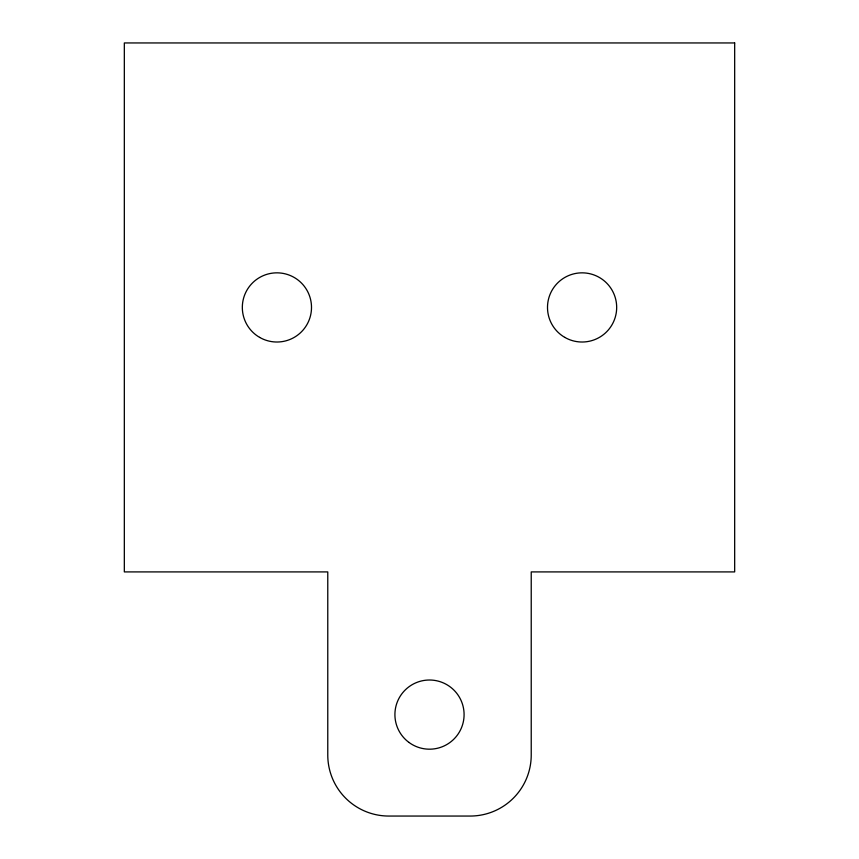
<?xml version="1.0" encoding="UTF-8"?>
<svg xmlns="http://www.w3.org/2000/svg" width="859" height="859" viewBox="0 0 859 859"><rect width="100%" height="100%" fill="white"/><g stroke="black" fill="none" stroke-linecap="round" stroke-linejoin="round"><path stroke-width="1.29" d="M734.67 42.95L124.33 42.95L124.33 571.911L327.773 571.911L327.773 755.018A61.032 61.032 0 0 0 388.816 816.05L470.184 816.05A61.032 61.032 0 0 0 531.227 755.018L531.227 571.911L734.67 571.911L734.67 42.95M408.97 742.434A34.585 34.585 0 0 0 463.871 718.468A34.585 34.585 0 0 0 415.659 682.905A34.585 34.585 0 0 0 408.97 742.434M259.622 337.383A34.585 34.585 0 0 0 311.506 307.436A34.585 34.585 0 0 0 259.622 277.478A34.585 34.585 0 0 0 259.622 337.383M564.793 337.383A34.585 34.585 0 0 0 616.676 307.436A34.585 34.585 0 0 0 564.793 277.478A34.585 34.585 0 0 0 564.793 337.383"/></g></svg>
